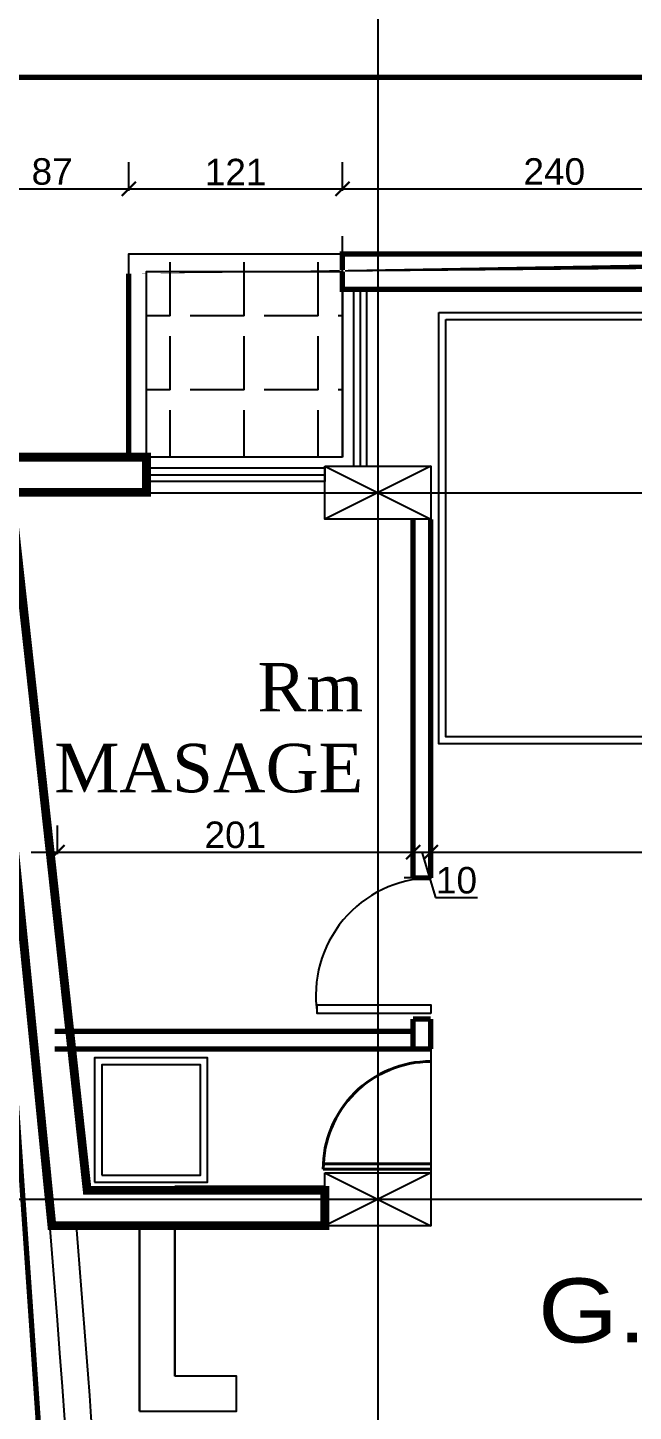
# Model space of a CAD drawing. Extents: x 250879 to 348495, y -51522 to -9360.
# Drawn here: x 298614 to 298957, y -41092 to -40309 of the extents above; entities that cross this region are included whole.
import ezdxf

# ---------------------------------------------------------------- set-up
doc = ezdxf.new("R2010")
doc.units = 0
doc.linetypes.add('CENTER', pattern=[50.800000000000004, 31.75, -6.349999999999999, 6.349999999999999, -6.349999999999999])
doc.layers.get('0').update_dxf_attribs({"linetype": 'CONTINUOUS'})
doc.layers.get('DEFPOINTS').update_dxf_attribs({"color": 9, "linetype": 'CONTINUOUS'})
for name, color, linetype, lineweight in [('A-Axis', 1, 'CENTER', 9), ('A-Door', 5, 'CONTINUOUS', 15), ('A-text function', 30, 'CONTINUOUS', 20), ('SECTION-ar', 131, 'CONTINUOUS', 40)]:
    doc.layers.add(name, color=color, linetype=linetype, lineweight=lineweight)
for name, color, linetype in [('AXIS', 1, 'CONTINUOUS'), ('COLUMN', 5, 'CONTINUOUS'), ('FURNITURE', 4, 'CONTINUOUS'), ('HATCH', 8, 'CONTINUOUS'), ('TEXT', 3, 'CONTINUOUS'), ('WALL', 7, 'CONTINUOUS'), ('WALL1', 2, 'CONTINUOUS')]:
    doc.layers.add(name, color=color, linetype=linetype)
doc.styles.add('ARIAL', font='BOD_CR.TTF', dxfattribs={"width": 1.199999999999999})
doc.styles.get("Standard").update_dxf_attribs({"font": 'sanss___.ttf', "height": 15})
doc.styles.add('style2', font='romantic.ttf', dxfattribs={"height": 50})
doc.dimstyles.new('STANDARD$0', dxfattribs={"dimscale": 0, "dimtxt": 12, "dimasz": 8, "dimexe": 15, "dimexo": 0.0625, "dimgap": 2, "dimtad": 1, "dimdec": 0, "dimzin": 0, "dimdsep": 46, "dimtxsty": 'Standard', "dimblk1": 'ARCHTICK', "dimblk2": 'ARCHTICK', "dimsah": 1, "dimcen": 0.09, "dimdle": 15, "dimclrd": 3, "dimclre": 3, "dimclrt": 3, "dimazin": 0, "dimtfac": 1, "dimtdec": 0, "dimtofl": 0, "dimtmove": 1, "dimatfit": 3, "dimldrblk": 'ARCHTICK', "dimfxl": 1.045499999999997, "dimfxlon": 1, "dimtolj": 1, "dimtzin": 0, "dimarcsym": 0})

# ---------------------------------------------------------------- blocks, each defined once
blk = doc.blocks.new('site77')
at = {"layer": 'WALL', "linetype": 'Continuous', "const_width": 3}
blk.add_lwpolyline([(159633.4182129309, -32835.69352747884), (157318.4182129309, -32835.69352747884), (157318.4182129309, -36546.69352747884), (159235.4182129309, -36546.69352747884)], dxfattribs=at)
blk = doc.blocks.new('COLUMN')
at = {"layer": 'AXIS'}
for p, q in [((236924.6994773077, -9644.256519553426), (236984.6994773077, -9674.256519553426)), ((236984.6994773077, -9644.256519553426), (236924.6994773077, -9674.256519553426))]:
    blk.add_line(p, q, dxfattribs=at)
at = {"layer": 'COLUMN'}
blk.add_lwpolyline([(236924.6994773077, -9644.256519553426), (236984.6994773077, -9644.256519553426), (236984.6994773077, -9674.256519553426), (236924.6994773077, -9674.256519553426)], close=True, dxfattribs=at)
blk = doc.blocks.new('D70')
at = {"layer": 'A-Axis'}
blk.add_line((307725.0642755921, -30884.76289640172), (307725.0642755921, -30817.07946808813), dxfattribs=at)
at = {"layer": 'A-Door'}
for p, q in [((307725.0642755921, -30817.07946808813), (307725.0642755921, -30820.45102590095)), ((307792.7477039057, -30817.07946808813), (307792.7477039057, -30820.45102590095))]:
    blk.add_line(p, q, dxfattribs=at)
at = {"layer": 'SECTION-ar', "ltscale": 20}
for p, q in [((307725.0642755921, -30817.07946808813), (307792.7477039057, -30817.07946808813)), ((307792.7477039057, -30820.45102590095), (307725.0642755921, -30820.45102590096))]:
    blk.add_line(p, q, dxfattribs=at)
at = {"layer": 'SECTION-ar', "ltscale": 20, "extrusion": (0, 0, -1)}
blk.add_ellipse((307725.0642755921, -30817.07946808812), major_axis=(-47.85941113449373, 47.85941113449371), ratio=0.9999999999997696, start_param=2.356194490192229, end_param=3.926990816987356, dxfattribs=at)
blk = doc.blocks.new('_ARCHTICK')
at = {"color": 0, "linetype": 'ByBlock', "const_width": 0.15}
blk.add_lwpolyline([(-0.5, -0.5), (0.5, 0.5)], dxfattribs=at)
blk = doc.blocks.new('*D1845')
at = {"layer": 'DEFPOINTS', "color": 0, "linetype": 'Continuous', "transparency": 16777216}
for p in [(298832.053939455, -40775.50214085806), (298832.053939455, -40776.51149707319), (298630.6743685901, -40814.08283120079)]:
    blk.add_point(p, dxfattribs=at)
at = {"layer": 'WALL', "color": 3, "linetype": 'Continuous', "lineweight": -2, "transparency": 16777216}
for p, q in [((298630.6743685901, -40776.54764085806), (298630.6743685901, -40760.50214085806)), ((298832.053939455, -40776.44899707319), (298832.053939455, -40760.50214085806)), ((298615.6743685901, -40775.50214085806), (298847.053939455, -40775.50214085806))]:
    blk.add_line(p, q, dxfattribs=at)
at = {"layer": 'WALL', "color": 3, "linetype": 'Continuous', "lineweight": -2, "transparency": 16777216, "xscale": 8, "yscale": 8, "zscale": 8, "rotation": 180}
blk.add_blockref('_ARCHTICK', (298630.6743685901, -40775.50214085806), dxfattribs=at)
at = {"layer": 'WALL', "color": 3, "linetype": 'Continuous', "lineweight": -2, "transparency": 16777216, "xscale": 8, "yscale": 8, "zscale": 8}
blk.add_blockref('_ARCHTICK', (298832.053939455, -40775.50214085806), dxfattribs=at)
at = {"layer": 'WALL', "color": 3, "linetype": 'Continuous', "transparency": 16777216, "insert": (298731.3641540225, -40765.77580340949), "char_height": 15, "attachment_point": 5}
blk.add_mtext('\\A1;201', dxfattribs=at)
blk = doc.blocks.new('*D1846')
at = {"layer": 'DEFPOINTS', "color": 0, "linetype": 'Continuous', "transparency": 16777216}
for p in [(298842.053939455, -40766.70730666929), (298832.053939455, -40776.51149707319), (298842.053939455, -40775.50214085806)]:
    blk.add_point(p, dxfattribs=at)
at = {"layer": 'WALL', "color": 3, "linetype": 'Continuous', "lineweight": -2, "transparency": 16777216}
for p, q in [((298832.053939455, -40776.44899707319), (298832.053939455, -40760.50214085806)), ((298817.053939455, -40775.50214085806), (298857.053939455, -40775.50214085806)), ((298837.053939455, -40775.50214085806), (298844.7718406895, -40801.22847830662)), ((298842.053939455, -40774.45664085806), (298842.053939455, -40790.50214085806)), ((298844.7718406895, -40801.22847830662), (298868.545503241, -40801.22847830662))]:
    blk.add_line(p, q, dxfattribs=at)
at = {"layer": 'WALL', "color": 3, "linetype": 'Continuous', "lineweight": -2, "transparency": 16777216, "xscale": 8, "yscale": 8, "zscale": 8, "rotation": 180}
blk.add_blockref('_ARCHTICK', (298832.053939455, -40775.50214085806), dxfattribs=at)
at = {"layer": 'WALL', "color": 3, "linetype": 'Continuous', "lineweight": -2, "transparency": 16777216, "xscale": 8, "yscale": 8, "zscale": 8}
blk.add_blockref('_ARCHTICK', (298842.053939455, -40775.50214085806), dxfattribs=at)
at = {"layer": 'WALL', "color": 3, "linetype": 'Continuous', "transparency": 16777216, "insert": (298856.6586719652, -40791.50214085806), "char_height": 15, "attachment_point": 5}
blk.add_mtext('\\A1;10', dxfattribs=at)
blk = doc.blocks.new('*D1847')
at = {"layer": 'DEFPOINTS', "color": 0, "linetype": 'Continuous', "transparency": 16777216}
for p in [(298842.053939455, -40766.70730666929), (299279.0002899929, -40771.95331789678), (299279.0002899929, -40775.50214085806)]:
    blk.add_point(p, dxfattribs=at)
at = {"layer": 'WALL', "color": 3, "linetype": 'Continuous', "lineweight": -2, "transparency": 16777216}
for p, q in [((298827.053939455, -40775.50214085806), (299294.0002899929, -40775.50214085806)), ((298842.053939455, -40774.45664085806), (298842.053939455, -40790.50214085806)), ((299279.0002899929, -40774.45664085806), (299279.0002899929, -40790.50214085806))]:
    blk.add_line(p, q, dxfattribs=at)
at = {"layer": 'WALL', "color": 3, "linetype": 'Continuous', "lineweight": -2, "transparency": 16777216, "xscale": 8, "yscale": 8, "zscale": 8, "rotation": 180}
blk.add_blockref('_ARCHTICK', (298842.053939455, -40775.50214085806), dxfattribs=at)
at = {"layer": 'WALL', "color": 3, "linetype": 'Continuous', "lineweight": -2, "transparency": 16777216, "xscale": 8, "yscale": 8, "zscale": 8}
blk.add_blockref('_ARCHTICK', (299279.0002899929, -40775.50214085806), dxfattribs=at)
at = {"layer": 'WALL', "color": 3, "linetype": 'Continuous', "transparency": 16777216, "insert": (299060.5271147239, -40765.76551534366), "char_height": 15, "attachment_point": 5}
blk.add_mtext('\\A1;437', dxfattribs=at)
blk = doc.blocks.new('*D1855')
at = {"layer": 'DEFPOINTS', "color": 0, "linetype": 'Continuous', "transparency": 16777216}
for p in [(298670.9905848666, -40399.95732398665), (298670.9905848666, -40436.83358018254), (298584.1416826398, -40551.83358018467)]:
    blk.add_point(p, dxfattribs=at)
at = {"layer": 'WALL', "color": 3, "linetype": 'Continuous', "lineweight": -2, "transparency": 16777216}
for p, q in [((298584.1416826398, -40401.00282398665), (298584.1416826398, -40384.95732398665)), ((298670.9905848666, -40401.00282398665), (298670.9905848666, -40384.95732398665)), ((298569.1416826398, -40399.95732398665), (298685.9905848666, -40399.95732398665))]:
    blk.add_line(p, q, dxfattribs=at)
at = {"layer": 'WALL', "color": 3, "linetype": 'Continuous', "lineweight": -2, "transparency": 16777216, "xscale": 8, "yscale": 8, "zscale": 8, "rotation": 180}
blk.add_blockref('_ARCHTICK', (298584.1416826398, -40399.95732398665), dxfattribs=at)
at = {"layer": 'WALL', "color": 3, "linetype": 'Continuous', "lineweight": -2, "transparency": 16777216, "xscale": 8, "yscale": 8, "zscale": 8}
blk.add_blockref('_ARCHTICK', (298670.9905848666, -40399.95732398665), dxfattribs=at)
at = {"layer": 'WALL', "color": 3, "linetype": 'Continuous', "transparency": 16777216, "insert": (298627.5661337532, -40390.23098653809), "char_height": 15, "attachment_point": 5}
blk.add_mtext('\\A1;87', dxfattribs=at)
blk = doc.blocks.new('*D1856')
at = {"layer": 'DEFPOINTS', "color": 0, "linetype": 'Continuous', "transparency": 16777216}
for p in [(298792.0539394551, -40399.95732398665), (298670.9905848666, -40436.83358018254), (298792.0539394551, -40436.8335801826)]:
    blk.add_point(p, dxfattribs=at)
at = {"layer": 'WALL', "color": 3, "linetype": 'Continuous', "lineweight": -2, "transparency": 16777216}
for p, q in [((298670.9905848666, -40401.00282398665), (298670.9905848666, -40384.95732398665)), ((298792.0539394551, -40401.00282398665), (298792.0539394551, -40384.95732398665)), ((298655.9905848666, -40399.95732398665), (298807.0539394551, -40399.95732398665))]:
    blk.add_line(p, q, dxfattribs=at)
at = {"layer": 'WALL', "color": 3, "linetype": 'Continuous', "lineweight": -2, "transparency": 16777216, "xscale": 8, "yscale": 8, "zscale": 8, "rotation": 180}
blk.add_blockref('_ARCHTICK', (298670.9905848666, -40399.95732398665), dxfattribs=at)
at = {"layer": 'WALL', "color": 3, "linetype": 'Continuous', "lineweight": -2, "transparency": 16777216, "xscale": 8, "yscale": 8, "zscale": 8}
blk.add_blockref('_ARCHTICK', (298792.0539394551, -40399.95732398665), dxfattribs=at)
at = {"layer": 'WALL', "color": 3, "linetype": 'Continuous', "transparency": 16777216, "insert": (298731.5222621608, -40390.45732398665), "char_height": 15, "attachment_point": 5}
blk.add_mtext('\\A1;121', dxfattribs=at)
blk = doc.blocks.new('*D1857')
at = {"layer": 'DEFPOINTS', "color": 0, "linetype": 'Continuous', "transparency": 16777216}
for p in [(299032.0539394549, -40399.95732398665), (298792.0539394551, -40436.8335801826), (299032.0539394549, -40436.8335801826)]:
    blk.add_point(p, dxfattribs=at)
at = {"layer": 'WALL', "color": 3, "linetype": 'Continuous', "lineweight": -2, "transparency": 16777216}
for p, q in [((298792.0539394551, -40401.00282398665), (298792.0539394551, -40384.95732398665)), ((299032.0539394549, -40401.00282398665), (299032.0539394549, -40384.95732398665)), ((298777.0539394551, -40399.95732398665), (299047.0539394549, -40399.95732398665))]:
    blk.add_line(p, q, dxfattribs=at)
at = {"layer": 'WALL', "color": 3, "linetype": 'Continuous', "lineweight": -2, "transparency": 16777216, "xscale": 8, "yscale": 8, "zscale": 8, "rotation": 180}
blk.add_blockref('_ARCHTICK', (298792.0539394551, -40399.95732398665), dxfattribs=at)
at = {"layer": 'WALL', "color": 3, "linetype": 'Continuous', "lineweight": -2, "transparency": 16777216, "xscale": 8, "yscale": 8, "zscale": 8}
blk.add_blockref('_ARCHTICK', (299032.0539394549, -40399.95732398665), dxfattribs=at)
at = {"layer": 'WALL', "color": 3, "linetype": 'Continuous', "transparency": 16777216, "insert": (298912.053939455, -40390.23098653809), "char_height": 15, "attachment_point": 5}
blk.add_mtext('\\A1;240', dxfattribs=at)

msp = doc.modelspace()

# ---------------------------------------------------------------- hatches: boundary and pattern name
at = {"layer": 'AXIS'}
h = msp.add_hatch(dxfattribs=at)
h.set_pattern_fill('ANGLE', color=256, scale=6, style=0)
h.set_pattern_definition([(180, (537288.0260963461, -31712.74164689532), (0, 41.91), [30.48, -11.43]), (90, (537288.0260963461, -31712.74164689532), (41.91, 2.566247367613279e-15), [30.48, -11.43])])
h.paths.add_polyline_path([(298680.9905848664, -40440.7702255941), (298792.053939455, -40440.77022559416), (298792.053939455, -40551.83358018268), (298680.9905848664, -40551.83358018239)])

# ---------------------------------------------------------------- linework, layer by layer
for p, q in [((298812.053939455, -39780.65993761762), (298812.053939455, -43803.29106769748)), ((298466.3576365581, -40571.99816644875), (300794.0714450032, -40571.99816644875)), ((298458.5469882389, -40971.99816644875), (300794.0714450032, -40971.99816644875))]:
    msp.add_line(p, q, dxfattribs=at)
at = {"layer": 'FURNITURE', "linetype": 'Continuous'}
msp.add_line((298842.053939455, -40887.0151675236), (298842.053939455, -40956.99816644875), dxfattribs=at)
at = {"layer": 'FURNITURE', "ltscale": 3}
for points in [[(298792.053939455, -40551.83358018277), (298792.0539394551, -40426.83358018263)], [(298792.0539394551, -40551.83358018268), (298660.9905848666, -40551.83358018233)]]:
    msp.add_lwpolyline(points, dxfattribs=at)
at = {"layer": 'FURNITURE'}
msp.add_lwpolyline([(298670.9905848664, -40551.83358018271), (298670.9905848666, -40436.83358018254), (298792.0539394551, -40436.8335801826)], dxfattribs=at)
for points in [[(298792.0539394549, -40551.83358018268), (298680.9905848664, -40551.83358018263), (298680.9905848666, -40446.83358018254), (298792.053939455, -40446.8335801826)], [(298846.6078186829, -40470.00272645798), (299027.0957747313, -40470.00272645798), (299027.0957747313, -40714.23268532965), (298846.6078186829, -40714.23268532965)], [(298850.6078186829, -40474.00272645798), (299023.0957747313, -40474.00272645798), (299023.0957747313, -40710.23268532965), (298850.6078186829, -40710.23268532965)]]:
    msp.add_lwpolyline(points, close=True, dxfattribs=at)
at = {"layer": 'FURNITURE', "ltscale": 3}
for points in [[(298798.2249990558, -40556.99816644875), (298805.8828798541, -40556.99816644875), (298805.8828798541, -40456.56122482302), (298798.2249990558, -40456.56122482302)], [(298782.053939455, -40558.00463978346), (298782.053939455, -40565.66252058179), (298680.9905848665, -40565.66252058157), (298680.9905848666, -40558.00463978324)]]:
    msp.add_lwpolyline(points, close=True, dxfattribs=at)
at = {"layer": 'FURNITURE', "linetype": 'Continuous', "flags": 128}
msp.add_lwpolyline([(298842.053939455, -40866.87593842783), (298777.7486223844, -40866.87593842783), (298777.7486223844, -40861.87593842783), (298842.053939455, -40861.87593842783), (298842.053939455, -40866.87593842783)], dxfattribs=at)
at = {"layer": 'FURNITURE', "linetype": 'Continuous'}
for points in [[(298651.6322695497, -40962.40363852164), (298715.5905028175, -40962.40363852164), (298715.5905028175, -40891.92403737423), (298651.6322695497, -40891.92403737423)], [(298655.6322695497, -40958.40363852164), (298711.5905028175, -40958.40363852164), (298711.5905028175, -40895.92403737423), (298655.6322695497, -40895.92403737423)]]:
    msp.add_lwpolyline(points, close=True, dxfattribs=at)
msp.add_arc((298843.6041947511, -40856.67048956922), 66.64163562027558, 91.33296696341735, 188.808893692136, dxfattribs=at)
at = {"layer": 'HATCH', "linetype": 'ByBlock', "ltscale": 3}
msp.add_line((298836.3266190385, -40971.99816644875), (299286.1252639562, -40971.99816644875), dxfattribs=at)
at = {"layer": 'WALL', "ltscale": 3}
for p, q in [((298842.053939455, -40790.04688784535), (298827.053939455, -40790.04688784535)), ((298842.0539394549, -40790.04688784535), (298827.0539394549, -40790.04688784535)), ((298842.0539394549, -40790.04688784535), (298827.0539394549, -40790.04688784535)), ((298697.053939455, -40964.6627527147), (298782.053939455, -40964.6627527147))]:
    msp.add_line(p, q, dxfattribs=at)
at = {"layer": 'WALL', "linetype": 'Continuous'}
msp.add_line((298832.053939455, -40886.99816644875), (298842.053939455, -40886.99816644875), dxfattribs=at)
at = {"layer": 'WALL', "color": 4, "linetype": 'Continuous', "const_width": 3}
msp.add_lwpolyline([(300353.8278194645, -43642.32733897838), (299572.6902792467, -43575.47947551386), (298791.552739029, -43642.32733898077), (298791.5527390286, -43513.39069356926), (298670.9905848664, -43513.39069356932), (298670.9905848664, -43392.32733898071), (298582.0539394518, -43392.32733900652), (298665.236968464, -42179.49816646666), (298607.6228174134, -42179.49816644869), (298607.6228174134, -41756.99816644869), (298665.0821065084, -41755.95524424614), (298582.0539394518, -40551.83358015688), (298670.9905848664, -40551.83358015688), (298670.9905848665, -40438.53421623383), (300474.389973627, -40435.93481186018), (300474.3899736266, -40551.83358018242), (300563.3266190416, -40551.83358015688), (300478.3372092702, -41972.08045958171), (300563.3266190416, -43392.32733900652), (300474.389973627, -43392.32733897771), (300474.3899736269, -43513.39069356932), (300353.3266190384, -43513.39069356932), (300353.3266190384, -43642.28444745681)], dxfattribs=at)
at = {"layer": 'WALL', "linetype": 'Continuous', "const_width": 3}
for points in [[(298792.0539394551, -40436.83358018252), (298792.0539394551, -40456.8335801826), (299032.0539394549, -40456.83358018252), (299032.0539394549, -40436.8335801827), (298792.053939455, -40436.83358015165)], [(298832.053939455, -40586.99816644875), (298832.053939455, -40790.04688784535)], [(298842.053939455, -40586.99816644875), (298842.053939455, -40790.04688784535)], [(298842.053939455, -40790.04688784535), (298832.053939455, -40790.04688784535)], [(298832.053939455, -40877.0151675236), (298628.9410289465, -40877.0151675236)], [(298832.053939455, -40870.04688784535), (298832.053939455, -40887.0151675236)], [(298842.053939455, -40870.04688784535), (298832.053939455, -40870.04688784535)], [(298842.053939455, -40870.04688784535), (298842.053939455, -40887.0151675236)], [(298842.053939455, -40887.0151675236), (298628.9410289465, -40887.0151675236)]]:
    msp.add_lwpolyline(points, dxfattribs=at)
at = {"layer": 'WALL', "linetype": 'Continuous', "ltscale": 3, "const_width": 5}
msp.add_lwpolyline([(298680.9905848669, -40551.83358018408), (298584.1416826398, -40551.83358018467), (298627.4226332396, -40986.99816645058), (298767.0539394563, -40986.99816645022), (298782.053939455, -40986.99816645018), (298782.053939455, -40966.99816645018), (298647.4226332395, -40966.99816645052), (298604.1416826399, -40571.83358018463), (298680.9905848669, -40571.8335801844), (298680.9905848669, -40551.8335801844)], dxfattribs=at)
at = {"layer": 'WALL', "linetype": 'Continuous', "ltscale": 3}
for points in [[(298677.0539394549, -41092.08045958172), (298677.0539394549, -40986.99816645044)], [(298677.0539394549, -40986.99816645044), (298677.0539394549, -41092.08045958172)], [(298677.053939455, -40986.99816645044), (298677.053939455, -41092.08045958172)], [(298697.0539394549, -41072.08045958174), (298697.0539394549, -40986.9981664504)], [(298697.0539394549, -40986.9981664504), (298697.0539394549, -41072.08045958172)], [(298697.053939455, -40986.9981664504), (298697.053939455, -41072.08045958172)], [(298677.0539394549, -41092.08045958172), (298697.0539394549, -41092.08045958174), (298732.0539394549, -41092.08045958175), (298732.0539394549, -41072.08045958175), (298697.0539394549, -41072.08045958174)]]:
    msp.add_lwpolyline(points, dxfattribs=at)
at = {"layer": 'WALL1'}
for p, q in [((298802.053939455, -40456.56122482302), (298802.053939455, -40556.99816644875)), ((298680.9905848665, -40561.83358018239), (298782.053939455, -40561.83358018264))]:
    msp.add_line(p, q, dxfattribs=at)
for radius, start, end in [(11909.27436566749, 1.034821876747978, 6.849139317287535), (11924.27436566749, 1.033519993411018, 4.738691229043447)]:
    msp.add_arc((286757.7689835558, -41972.0804595817), radius, start, end, dxfattribs=at)

# ---------------------------------------------------------------- block references
at = {"layer": 'WALL', "linetype": 'Continuous'}
for name, p in [('site77', (141046.5317091848, -7501.140052703857)), ('COLUMN', (61857.35446214728, -30912.74164689532)), ('COLUMN', (61857.35446214728, -30912.74164689532)), ('COLUMN', (61857.35446214728, -31312.74164689532)), ('COLUMN', (61857.35446214728, -31312.74164689532))]:
    msp.add_blockref(name, p, dxfattribs=at)
at = {"layer": 'WALL', "linetype": 'Continuous', "xscale": 0.9000000000232836, "yscale": 0.9000000000232836, "zscale": 0.9000000000232836, "rotation": 180.0000020058956}
msp.add_blockref('D70', (575794.6127598595, -68690.28921533431), dxfattribs=at)

# ---------------------------------------------------------------- texts
at = {"layer": 'A-text function', "insert": (298902.8387193028, -41016.80561526022), "char_height": 36.2879999999945, "width": 1099.354111999845, "attachment_point": 1, "style": 'ARIAL'}
msp.add_mtext('G.SAUNA & STEAM', dxfattribs=at)
at = {"layer": 'TEXT', "insert": (298803.8042811654, -40742.00715910628), "char_height": 27.44, "width": 455.7181, "attachment_point": 9, "style": 'style2'}
msp.add_mtext(' Rm \\PMASAGE', dxfattribs=at)

# ---------------------------------------------------------------- dimensions: what is measured, and where the dimension line sits
at = {"layer": 'WALL', "linetype": 'Continuous'}
for base, p1, p2, picture, middle in [((298670.9905848666, -40399.95732398665), (298584.1416826398, -40551.83358018467), (298670.9905848666, -40436.83358018254), '*D1855', (298627.5661337532, -40390.23098653809)), ((298792.0539394551, -40399.95732398665), (298670.9905848666, -40436.83358018254), (298792.0539394551, -40436.8335801826), '*D1856', (298731.5222621608, -40390.45732398665)), ((299032.0539394549, -40399.95732398665), (298792.0539394551, -40436.8335801826), (299032.0539394549, -40436.8335801826), '*D1857', (298912.053939455, -40390.23098653809)), ((298832.053939455, -40775.50214085806), (298630.6743685901, -40814.08283120079), (298832.053939455, -40776.51149707319), '*D1845', (298731.3641540225, -40765.77580340949)), ((299279.0002899929, -40775.50214085806), (298842.053939455, -40766.70730666929), (299279.0002899929, -40771.95331789678), '*D1847', (299060.5271147239, -40765.76551534366)), ((298842.053939455, -40775.50214085806), (298832.053939455, -40776.51149707319), (298842.053939455, -40766.70730666929), '*D1846', (298846.7718406895, -40791.50214085806))]:
    dim = msp.add_linear_dim(base=base, p1=p1, p2=p2, dimstyle='STANDARD$0', override={"dimscale": 1}, dxfattribs=at)
    dim.commit()
    dim.dimension.update_dxf_attribs({"geometry": picture, "text_midpoint": middle})

doc.saveas('drawing.dxf')
